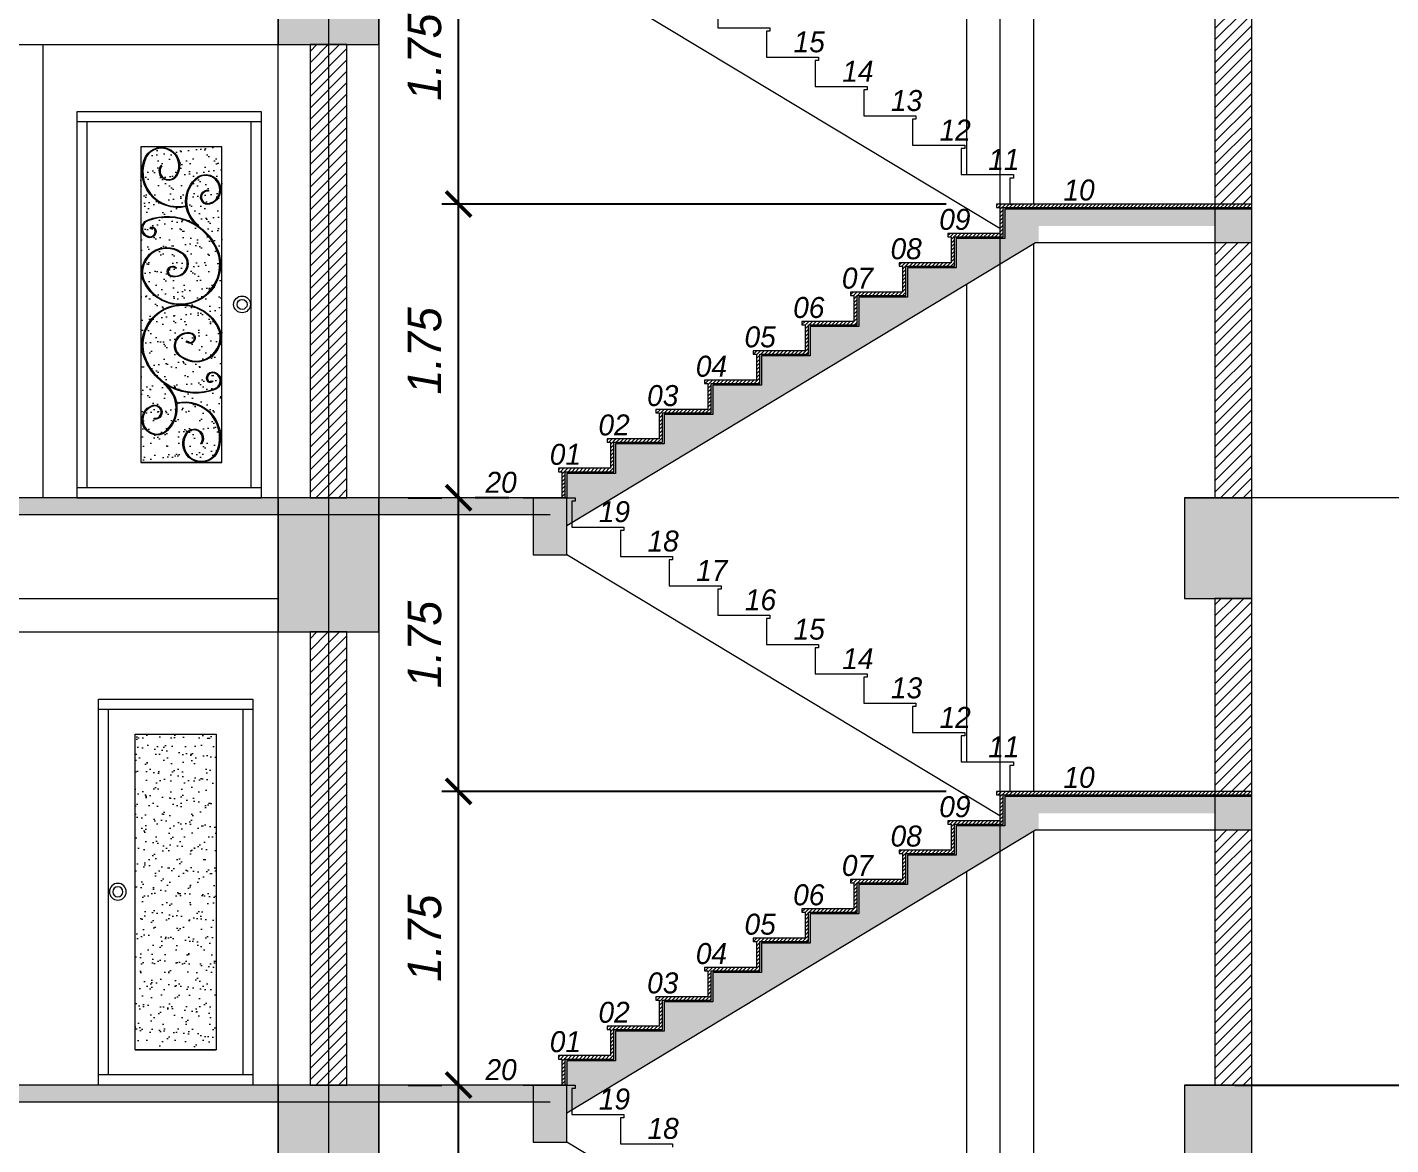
# Model space of a CAD drawing. Header units: millimetres. Extents: x 485872 to 486142, y -52344 to -52207.
# Drawn here: x 486064.97 to 486073.09, y -52334.73 to -52328.07 of the extents above; entities that cross this region are included whole.
import ezdxf

# ---------------------------------------------------------------- set-up
doc = ezdxf.new("R2010")
doc.units = ezdxf.units.MM
doc.header["$LTSCALE"] = 15
doc.header["$PDMODE"] = 2
doc.header["$PDSIZE"] = -10
doc.linetypes.add('DASHDOTX2', pattern=[50.8, 25.4, -12.7, 0, -12.7])
doc.layers.add('G', color=8, linetype='Continuous')
doc.styles.get("Standard").update_dxf_attribs({"font": ''})
doc.styles.get('Standard').set_extended_font_data('Flux Architect', italic=True)
doc.dimstyles.get("Standard").update_dxf_attribs({"dimtxt": 0.2, "dimasz": 0.15, "dimexe": 0.1, "dimexo": 0.3, "dimgap": 0.1, "dimtad": 1, "dimzin": 0, "dimdsep": 46, "dimtxsty": 'Standard', "dimblk": 'ARCHTICK', "dimcen": 0.09, "dimdle": 0.1, "dimclrd": 4, "dimclrt": 2, "dimadec": 0, "dimazin": 0, "dimtfac": 1, "dimtofl": 0, "dimtmove": 0, "dimatfit": 3, "dimfxl": 1, "dimtfillclr": 1, "dimtolj": 1, "dimtzin": 0, "dimarcsym": 1})
pattern_1 = [(45, (485401.173374, -52332.837264), (-0.0336759605, 0.0336759605), [])]
pattern_2 = [(45, (485401.173374, -52336.337264), (-0.0336759605, 0.0336759605), [])]

# ---------------------------------------------------------------- blocks, each defined once
blk = doc.blocks.new('Main Doorr')
at = {"lineweight": 9}
h = blk.add_hatch(dxfattribs=at)
h.set_pattern_fill('AR-SAND', color=153, scale=53.726984, style=0)
h.set_pattern_definition([(37.5, (633482.83, -6970.605), (-3.38444, 103.52243), [0, -81.66502, 0, -91.33587, 0, -87.30635]), (7.5, (633482.83, -6970.6), (95.08476, 151.6254), [0, -44.05613, 0, -73.60597, 0, -28.20667]), (327.5, (633416.74, -6970.605), (167.31345, 0.30404), [0, -26.86349, 0, -96.70857, 0, -126.25841]), (317.5, (633416.74, -6970.6), (161.51012, 47.15486), [0, -13.43175, 0, -63.39784, 0, -72.53143])])
h.paths.add_polyline_path([(664467.8, -64985.8), (664951.4, -64985.8), (664951.4, -63105.4), (664467.8, -63105.4)])
at = {"color": 7, "lineweight": 9}
for p, q in [((665186.4, -62955.4), (664086.4, -62955.4)), ((664146.4, -62955.4), (664146.4, -65135.4)), ((665126.4, -65135.4), (665126.4, -62955.4)), ((664467.8, -63105.4), (664467.8, -64985.8)), ((664951.4, -63105.4), (664467.8, -63105.4)), ((664951.4, -64985.8), (664951.4, -63105.4)), ((664467.8, -64985.8), (664951.4, -64985.8)), ((664086.4, -65135.4), (665186.4, -65135.4))]:
    blk.add_line(p, q, dxfattribs=at)
blk.add_lwpolyline([(664086.4, -65195.4), (665186.4, -65195.4), (665186.4, -62895.4), (664086.4, -62895.4)], close=True, dxfattribs=at)
at = {"lineweight": 9}
for points in [[(664738.1, -63460.9, -0.637528), (664498.3, -63158.6, -0.965658), (664687.1, -63269.7, -1.139609), (664589.1, -63214.3), (664593.4, -63217.5, 1.142963), (664682.3, -63267.4, 0.965814), (664503, -63161.3, 0.637746), (664737.2, -63455.6)], [(664811.2, -63577.8, -0.50473), (664808.4, -63282.5, -1.139136), (664878.5, -63446.2, -1.237533), (664872.5, -63363.5), (664871.7, -63368.9, 1.237959), (664877, -63441.1, 1.137294), (664811.4, -63287, 0.504199), (664814.4, -63573.4)], [(664608, -64513.5, -0.50473), (664610.8, -64808.7, -1.139136), (664540.7, -64645, -1.237533), (664546.7, -64727.7), (664547.4, -64722.4, 1.237959), (664542.2, -64650.2, 1.137294), (664607.8, -64804.3, 0.504199), (664604.8, -64517.8)], [(664681.1, -64630.3, -0.637528), (664920.9, -64932.6, -0.965658), (664732.1, -64821.5, -1.139609), (664830.1, -64877), (664825.8, -64873.7, 1.142963), (664736.9, -64823.8, 0.965814), (664916.2, -64930, 0.637746), (664682, -64635.6)]]:
    blk.add_lwpolyline(points, format="xyb", dxfattribs=at)
for points in [[(664521.3, -63589.6, -0.482932), (664554.1, -63590.4, -0.577559), (664521.3, -63645.9, -0.789134), (664508.3, -63541, -0.438143), (664938, -63752.7, -0.939322), (664477.1, -63887.3, -0.684665), (664706.7, -63730.8, -0.943765), (664645.2, -63875.7, -1.249985), (664681.1, -63826.2), (664677, -63829.8, 1.245946), (664647.2, -63870.7, 0.94511), (664703.9, -63735.5, 0.684848), (664482.2, -63885.8, 0.938331), (664932.8, -63754.1, 0.438005), (664510.2, -63546, 0.787082), (664521.6, -63640.5, 0.570854), (664549.6, -63593.3, 0.476031), (664525.4, -63593.1)], [(664897.9, -64501.6, -0.482932), (664865.1, -64500.9, -0.577559), (664897.9, -64445.4, -0.789134), (664910.9, -64550.3, -0.438143), (664481.2, -64338.5, -0.939322), (664942.1, -64203.9, -0.684665), (664712.5, -64360.4, -0.943765), (664774, -64215.6, -1.249985), (664738.1, -64265), (664742.1, -64261.5, 1.245946), (664772, -64220.6, 0.94511), (664715.3, -64355.8, 0.684848), (664937, -64205.4, 0.938331), (664486.4, -64337.2, 0.438005), (664909, -64545.3, 0.787082), (664897.5, -64450.8, 0.570854), (664869.6, -64497.9, 0.476031), (664893.7, -64498.2)]]:
    blk.add_lwpolyline(points, format="xyb", close=True, dxfattribs=at)
at = {"linetype": 'Continuous', "lineweight": 9}
blk.add_lwpolyline([(664951.4, -64985.8), (664467.8, -64985.8)], dxfattribs=at)
at = {"color": 7, "lineweight": 9}
for radius in [50, 30]:
    blk.add_circle((665071.5, -64043.5), radius, dxfattribs=at)
blk = doc.blocks.new('Indoor')
at = {"lineweight": 5}
h = blk.add_hatch(dxfattribs=at)
h.set_pattern_fill('AR-SAND', color=153, scale=53.726984, style=0)
h.set_pattern_definition([(37.5, (631289.6, 71959.21), (-3.38444, 103.52243), [0, -81.66502, 0, -91.33587, 0, -87.30635]), (7.5, (631289.6, 71959.21), (95.08476, 151.6254), [0, -44.05613, 0, -73.60597, 0, -28.20667]), (327.5, (631223.515, 71959.21), (167.31345, 0.30404), [0, -26.86349, 0, -96.70857, 0, -126.25841]), (317.5, (631223.52, 71959.21), (161.51012, 47.15486), [0, -13.43175, 0, -63.39784, 0, -72.53143])])
h.paths.add_polyline_path([(662274.6, 13944), (662758.1, 13944), (662758.1, 15824.4), (662274.6, 15824.4)])
at = {"color": 7, "lineweight": 5}
for p, q in [((662976.4, 16034.4), (662056.4, 16034.4)), ((662056.4, 16034.4), (662056.4, 13734.4)), ((662976.4, 13734.4), (662976.4, 16034.4)), ((662976.4, 15974.4), (662056.4, 15974.4)), ((662116.4, 15974.4), (662116.4, 13794.4)), ((662916.4, 13794.4), (662916.4, 15974.4)), ((662274.6, 15824.4), (662274.6, 13944)), ((662758.1, 15824.4), (662274.6, 15824.4)), ((662758.1, 13944), (662758.1, 15824.4)), ((662274.6, 13944), (662758.1, 13944)), ((662056.4, 13794.4), (662976.4, 13794.4)), ((662056.4, 13734.4), (662976.4, 13734.4))]:
    blk.add_line(p, q, dxfattribs=at)
at = {"linetype": 'Continuous', "lineweight": 5}
blk.add_lwpolyline([(662758.1, 13944), (662274.6, 13944)], dxfattribs=at)
at = {"color": 7, "lineweight": 5}
for radius in [50, 30]:
    blk.add_circle((662861.5, 14886.4), radius, dxfattribs=at)
blk = doc.blocks.new('_ArchTick')
at = {"color": 0, "const_width": 0.15}
blk.add_lwpolyline([(-0.5, -0.5), (0.5, 0.5)], dxfattribs=at)
blk = doc.blocks.new('*D114')
at = {"color": 4, "linetype": 'Continuous', "lineweight": -2, "transparency": 16777216}
blk.add_line((486074.8301, -52334.4766), (486074.8301, -52330.7766), dxfattribs=at)
at = {"color": 0, "linetype": 'Continuous', "lineweight": -2, "transparency": 16777216}
for p, q in [((486075.4594, -52330.8766), (486074.7301, -52330.8766)), ((486072.1597, -52334.3766), (486074.9301, -52334.3766))]:
    blk.add_line(p, q, dxfattribs=at)
at = {"layer": 'Defpoints', "color": 0, "linetype": 'Continuous', "lineweight": 13, "transparency": 16777216}
for p in [(486074.8301, -52330.8766), (486075.7594, -52330.8766), (486071.8597, -52334.3766)]:
    blk.add_point(p, dxfattribs=at)
at = {"color": 4, "linetype": 'Continuous', "lineweight": -2, "transparency": 16777216, "xscale": 0.15, "yscale": 0.15, "zscale": 0.15}
for p, rotation in [((486074.8301, -52330.8766), 90), ((486074.8301, -52334.3766), 270)]:
    blk.add_blockref('_ArchTick', p, dxfattribs=dict(at, rotation=rotation))
at = {"color": 2, "linetype": 'Continuous', "lineweight": 13, "transparency": 16777216, "insert": (486074.6279, -52332.6266), "char_height": 0.2, "attachment_point": 5, "rotation": 90}
blk.add_mtext('\\A1;3.50', dxfattribs=at)
blk = doc.blocks.new('*D127')
at = {"color": 4, "linetype": 'Continuous', "lineweight": -2, "transparency": 16777216}
blk.add_line((486067.5346, -52336.2266), (486067.5346, -52334.2766), dxfattribs=at)
at = {"color": 0, "linetype": 'Continuous', "lineweight": -2, "transparency": 16777216}
for p, q in [((486067.2346, -52334.3766), (486067.4346, -52334.3766)), ((486070.4397, -52336.1266), (486067.4346, -52336.1266))]:
    blk.add_line(p, q, dxfattribs=at)
at = {"layer": 'Defpoints', "color": 0, "linetype": 'Continuous', "lineweight": 13, "transparency": 16777216}
for p in [(486067.5346, -52334.3766), (486067.5346, -52334.3766), (486070.7397, -52336.1266)]:
    blk.add_point(p, dxfattribs=at)
at = {"color": 4, "linetype": 'Continuous', "lineweight": -2, "transparency": 16777216, "xscale": 0.15, "yscale": 0.15, "zscale": 0.15}
for p, rotation in [((486067.5346, -52334.3766), 90), ((486067.5346, -52336.1266), 270)]:
    blk.add_blockref('_ArchTick', p, dxfattribs=dict(at, rotation=rotation))
at = {"color": 2, "linetype": 'Continuous', "lineweight": 13, "transparency": 16777216, "insert": (486067.3324, -52335.2516), "char_height": 0.2, "attachment_point": 5, "rotation": 90}
blk.add_mtext('\\A1;1.75', dxfattribs=at)
blk = doc.blocks.new('*D128')
at = {"color": 4, "linetype": 'Continuous', "lineweight": -2, "transparency": 16777216}
blk.add_line((486067.5346, -52334.4766), (486067.5346, -52332.5266), dxfattribs=at)
at = {"color": 0, "linetype": 'Continuous', "lineweight": -2, "transparency": 16777216}
for p, q in [((486070.4397, -52332.6266), (486067.4346, -52332.6266)), ((486067.2346, -52334.3766), (486067.4346, -52334.3766))]:
    blk.add_line(p, q, dxfattribs=at)
at = {"layer": 'Defpoints', "color": 0, "linetype": 'Continuous', "lineweight": 13, "transparency": 16777216}
for p in [(486067.5346, -52332.6266), (486070.7397, -52332.6266), (486067.5346, -52334.3766)]:
    blk.add_point(p, dxfattribs=at)
at = {"color": 4, "linetype": 'Continuous', "lineweight": -2, "transparency": 16777216, "xscale": 0.15, "yscale": 0.15, "zscale": 0.15}
for p, rotation in [((486067.5346, -52332.6266), 90), ((486067.5346, -52334.3766), 270)]:
    blk.add_blockref('_ArchTick', p, dxfattribs=dict(at, rotation=rotation))
at = {"color": 2, "linetype": 'Continuous', "lineweight": 13, "transparency": 16777216, "insert": (486067.3324, -52333.5016), "char_height": 0.2, "attachment_point": 5, "rotation": 90}
blk.add_mtext('\\A1;1.75', dxfattribs=at)
blk = doc.blocks.new('*D129')
at = {"color": 4, "linetype": 'Continuous', "lineweight": -2, "transparency": 16777216}
blk.add_line((486067.5346, -52332.7266), (486067.5346, -52330.7766), dxfattribs=at)
at = {"color": 0, "linetype": 'Continuous', "lineweight": -2, "transparency": 16777216}
for p, q in [((486067.2346, -52330.8766), (486067.4346, -52330.8766)), ((486070.4397, -52332.6266), (486067.4346, -52332.6266))]:
    blk.add_line(p, q, dxfattribs=at)
at = {"layer": 'Defpoints', "color": 0, "linetype": 'Continuous', "lineweight": 13, "transparency": 16777216}
for p in [(486067.5346, -52330.8766), (486067.5346, -52330.8766), (486070.7397, -52332.6266)]:
    blk.add_point(p, dxfattribs=at)
at = {"color": 4, "linetype": 'Continuous', "lineweight": -2, "transparency": 16777216, "xscale": 0.15, "yscale": 0.15, "zscale": 0.15}
for p, rotation in [((486067.5346, -52330.8766), 90), ((486067.5346, -52332.6266), 270)]:
    blk.add_blockref('_ArchTick', p, dxfattribs=dict(at, rotation=rotation))
at = {"color": 2, "linetype": 'Continuous', "lineweight": 13, "transparency": 16777216, "insert": (486067.3324, -52331.7516), "char_height": 0.2, "attachment_point": 5, "rotation": 90}
blk.add_mtext('\\A1;1.75', dxfattribs=at)
blk = doc.blocks.new('*D130')
at = {"color": 4, "linetype": 'Continuous', "lineweight": -2, "transparency": 16777216}
blk.add_line((486067.5346, -52330.9766), (486067.5346, -52329.0266), dxfattribs=at)
at = {"color": 0, "linetype": 'Continuous', "lineweight": -2, "transparency": 16777216}
for p, q in [((486070.4397, -52329.1266), (486067.4346, -52329.1266)), ((486067.8346, -52330.8766), (486067.6346, -52330.8766))]:
    blk.add_line(p, q, dxfattribs=at)
at = {"layer": 'Defpoints', "color": 0, "linetype": 'Continuous', "lineweight": 13, "transparency": 16777216}
for p in [(486067.5346, -52329.1266), (486070.7397, -52329.1266), (486067.5346, -52330.8766)]:
    blk.add_point(p, dxfattribs=at)
at = {"color": 4, "linetype": 'Continuous', "lineweight": -2, "transparency": 16777216, "xscale": 0.15, "yscale": 0.15, "zscale": 0.15}
for p, rotation in [((486067.5346, -52329.1266), 90), ((486067.5346, -52330.8766), 270)]:
    blk.add_blockref('_ArchTick', p, dxfattribs=dict(at, rotation=rotation))
at = {"color": 2, "linetype": 'Continuous', "lineweight": 13, "transparency": 16777216, "insert": (486067.3324, -52330.0016), "char_height": 0.2, "attachment_point": 5, "rotation": 90}
blk.add_mtext('\\A1;1.75', dxfattribs=at)
blk = doc.blocks.new('*D131')
at = {"color": 4, "linetype": 'Continuous', "lineweight": -2, "transparency": 16777216}
blk.add_line((486067.5346, -52329.2266), (486067.5346, -52327.2766), dxfattribs=at)
at = {"color": 0, "linetype": 'Continuous', "lineweight": -2, "transparency": 16777216}
for p, q in [((486067.8346, -52327.3766), (486067.6346, -52327.3766)), ((486070.4397, -52329.1266), (486067.4346, -52329.1266))]:
    blk.add_line(p, q, dxfattribs=at)
at = {"layer": 'Defpoints', "color": 0, "linetype": 'Continuous', "lineweight": 13, "transparency": 16777216}
for p in [(486067.5346, -52327.3766), (486067.5346, -52327.3766), (486070.7397, -52329.1266)]:
    blk.add_point(p, dxfattribs=at)
at = {"color": 4, "linetype": 'Continuous', "lineweight": -2, "transparency": 16777216, "xscale": 0.15, "yscale": 0.15, "zscale": 0.15}
for p, rotation in [((486067.5346, -52327.3766), 90), ((486067.5346, -52329.1266), 270)]:
    blk.add_blockref('_ArchTick', p, dxfattribs=dict(at, rotation=rotation))
at = {"color": 2, "linetype": 'Continuous', "lineweight": 13, "transparency": 16777216, "insert": (486067.3324, -52328.2516), "char_height": 0.2, "attachment_point": 5, "rotation": 90}
blk.add_mtext('\\A1;1.75', dxfattribs=at)

msp = doc.modelspace()

# ---------------------------------------------------------------- hatches: boundary and pattern name
at = {"linetype": 'Continuous', "lineweight": 13}
h = msp.add_hatch(color=256, dxfattribs=at)
h.dxf.hatch_style = 1
h.paths.add_polyline_path([(486066.4597, -52328.1766), (486067.0597, -52328.1766), (486067.0597, -52327.3766), (486066.4597, -52327.3766)])
at = {"linetype": 'Continuous', "lineweight": 13, "true_color": 0xb64b2b}
h = msp.add_hatch(dxfattribs=at)
h.set_pattern_fill('ANSI31', color=15, scale=0.015)
h.set_pattern_definition(pattern_1)
h.paths.add_polyline_path([(486072.2597, -52329.3566), (486072.0397, -52329.3566), (486072.0397, -52330.8766), (486072.2597, -52330.8766)])
h.paths.add_polyline_path([(486072.2597, -52327.9766), (486072.0397, -52327.9766), (486072.0397, -52329.1266), (486072.2597, -52329.1266)])
h = msp.add_hatch(dxfattribs=at)
h.set_pattern_fill('ANSI31', color=15, scale=0.015)
h.set_pattern_definition(pattern_1)
h.paths.add_polyline_path([(486066.6497, -52330.8766), (486066.8697, -52330.8766), (486066.8697, -52328.1766), (486066.6497, -52328.1766)])
at = {"linetype": 'Continuous', "lineweight": 13}
h = msp.add_hatch(dxfattribs=at)
h.set_pattern_fill('ANSI31', color=256, scale=0.005)
h.set_pattern_definition([(45, (485401.173374, -52332.837264), (-0.01122532015, 0.01122532015), [])])
h.paths.add_polyline_path([(486072.2597, -52329.1466), (486072.2597, -52329.1266), (486070.7397, -52329.1266), (486070.7397, -52329.1466), (486070.7597, -52329.1466), (486070.7597, -52329.3016), (486070.4497, -52329.3016), (486070.4497, -52329.3216), (486070.4697, -52329.3216), (486070.4697, -52329.4766), (486070.1597, -52329.4766), (486070.1597, -52329.4966), (486070.1797, -52329.4966), (486070.1797, -52329.6516), (486069.8697, -52329.6516), (486069.8697, -52329.6716), (486069.8897, -52329.6716), (486069.8897, -52329.8266), (486069.5797, -52329.8266), (486069.5797, -52329.8466), (486069.5997, -52329.8466), (486069.5997, -52330.0016), (486069.2897, -52330.0016), (486069.2897, -52330.0216), (486069.3097, -52330.0216), (486069.3097, -52330.1766), (486068.9997, -52330.1766), (486068.9997, -52330.1966), (486069.0197, -52330.1966), (486069.0197, -52330.3516), (486068.7097, -52330.3516), (486068.7097, -52330.3716), (486068.7297, -52330.3716), (486068.7297, -52330.5266), (486068.4197, -52330.5266), (486068.4197, -52330.5466), (486068.4397, -52330.5466), (486068.4397, -52330.7016), (486068.1297, -52330.7016), (486068.1297, -52330.7216), (486068.1497, -52330.7216), (486068.1497, -52330.8766), (486068.1697, -52330.8766), (486068.1697, -52330.7216), (486068.4597, -52330.7216), (486068.4597, -52330.5466), (486068.7497, -52330.5466), (486068.7497, -52330.3716), (486069.0397, -52330.3716), (486069.0397, -52330.1966), (486069.3297, -52330.1966), (486069.3297, -52330.0216), (486069.6197, -52330.0216), (486069.6197, -52329.8466), (486069.9097, -52329.8466), (486069.9097, -52329.6716), (486070.1997, -52329.6716), (486070.1997, -52329.4966), (486070.4897, -52329.4966), (486070.4897, -52329.3216), (486070.7797, -52329.3216), (486070.7797, -52329.1466)])
h = msp.add_hatch(dxfattribs=at)
h.set_pattern_fill('ARKHID16', color=5, scale=0.03, pattern_type=2)
h.set_pattern_definition([(0, (485401.173374, -52332.835764), (0.03, 0.03), [0.0015, -0.0105, 0, -0.015, 0, -0.003]), (0, (485401.173374, -52332.826764), (0.03, 0.03), [0, -0.0105, 0.0015, -0.015, 0, -0.003]), (0, (485401.173374, -52332.820764), (0.03, 0.03), [0, -0.012, 0, -0.0135, 0.0015, -0.003]), (0, (485401.173374, -52332.808764), (0.03, 0.03), [0, -0.012, 0.0015, -0.0135, 0, -0.003]), (90, (485401.173374, -52332.837264), (-0.03, 0.03), [0.0015, -0.0285]), (90, (485401.185374, -52332.837264), (-0.03, 0.03), [-0.0105, 0.0015, -0.009, 0, -0.0075, 0.0015]), (90, (485401.200374, -52332.837264), (-0.03, 0.03), [0, -0.015, 0.0015, -0.0075, 0, -0.006]), (90, (485401.176374, -52332.837264), (-0.015, 0.015), [0, -0.0045, 0, -0.0045, 0, -0.006]), (90, (485401.179374, -52332.835764), (-0.015, 0.015), [0, -0.006, 0, -0.0045, 0, -0.0045]), (90, (485401.182374, -52332.837264), (-0.015, 0.015), [0, -0.006, 0, -0.006, 0, -0.003]), (90, (485401.188374, -52332.834264), (-0.015, 0.015), [0, -0.0045, 0, -0.006, 0, -0.0045]), (45, (485401.173374, -52332.837264), (2e-18, 0.02999999995), [0.0021213, -0.01272792, 0.0021213, -0.0254558868]), (135, (485401.185374, -52332.837264), (2e-18, 0.02999999995), [-0.021213, 0.0021213, -0.0169708068, 0.0021213])])
h.paths.add_polyline_path([(486068.1697, -52330.8766), (486068.1697, -52330.7216), (486068.4597, -52330.7216), (486068.4597, -52330.5466), (486068.7497, -52330.5466), (486068.7497, -52330.3716), (486069.0397, -52330.3716), (486069.0397, -52330.1966), (486069.3297, -52330.1966), (486069.3297, -52330.0216), (486069.6197, -52330.0216), (486069.6197, -52329.8466), (486069.9097, -52329.8466), (486069.9097, -52329.6716), (486070.1997, -52329.6716), (486070.1997, -52329.4966), (486070.4897, -52329.4966), (486070.4897, -52329.3216), (486070.7797, -52329.3216), (486070.7797, -52329.1466), (486072.2597, -52329.1466), (486072.2597, -52329.1566), (486070.7897, -52329.1566), (486070.7897, -52329.3316), (486070.4997, -52329.3316), (486070.4997, -52329.5066), (486070.2097, -52329.5066), (486070.2097, -52329.6816), (486069.9197, -52329.6816), (486069.9197, -52329.8566), (486069.6297, -52329.8566), (486069.6297, -52330.0316), (486069.3397, -52330.0316), (486069.3397, -52330.2066), (486069.0497, -52330.2066), (486069.0497, -52330.3816), (486068.7597, -52330.3816), (486068.7597, -52330.5566), (486068.4697, -52330.5566), (486068.4697, -52330.7316), (486068.1797, -52330.7316), (486068.1797, -52330.8766)])
h = msp.add_hatch(color=256, dxfattribs=at)
h.dxf.hatch_style = 1
h.paths.add_polyline_path([(486070.7597, -52329.4846), (486070.7597, -52329.3316), (486070.4997, -52329.3316), (486070.4997, -52329.5066), (486070.2097, -52329.5066), (486070.2097, -52329.6816), (486069.9197, -52329.6816), (486069.9197, -52329.8566), (486069.6297, -52329.8566), (486069.6297, -52330.0316), (486069.3397, -52330.0316), (486069.3397, -52330.2066), (486069.0497, -52330.2066), (486069.0497, -52330.3816), (486068.7597, -52330.3816), (486068.7597, -52330.5566), (486068.4697, -52330.5566), (486068.4697, -52330.7316), (486068.1797, -52330.7316), (486068.1797, -52330.8766), (486068.1797, -52331.0415)])
h.paths.add_polyline_path([(486070.9897, -52329.2566), (486072.0397, -52329.2566), (486072.0397, -52329.1566), (486070.7897, -52329.1566), (486070.7897, -52329.3316), (486070.7597, -52329.3316), (486070.7597, -52329.4846), (486070.9719, -52329.3566), (486070.9897, -52329.3566)])
h.paths.add_polyline_path([(486072.2597, -52329.1566), (486072.0397, -52329.1566), (486072.0397, -52329.3566), (486072.2597, -52329.3566)])
h = msp.add_hatch(color=256, dxfattribs=at)
h.dxf.hatch_style = 1
h.paths.add_polyline_path([(486058.4597, -52330.8766), (486057.6597, -52330.8766), (486057.6597, -52330.9766), (486058.4597, -52330.9766)])
h.paths.add_polyline_path([(486067.9797, -52330.9766), (486067.9797, -52330.8766), (486059.0597, -52330.8766), (486059.0597, -52330.9766)])
h = msp.add_hatch(color=256, dxfattribs=at)
h.dxf.hatch_style = 1
h.paths.add_polyline_path([(486067.9797, -52330.9766), (486067.9797, -52330.8766), (486059.0597, -52330.8766), (486059.0597, -52330.9766)])
h = msp.add_hatch(color=256, dxfattribs=at)
h.dxf.hatch_style = 1
h.paths.add_polyline_path([(486066.4597, -52331.6766), (486067.0597, -52331.6766), (486067.0597, -52330.8766), (486066.4597, -52330.8766)])
h = msp.add_hatch(color=256, dxfattribs=at)
h.dxf.hatch_style = 1
h.paths.add_polyline_path([(486066.4597, -52331.6766), (486067.0597, -52331.6766), (486067.0597, -52330.8766), (486066.4597, -52330.8766)])
h = msp.add_hatch(color=256, dxfattribs=at)
h.dxf.hatch_style = 1
h.paths.add_polyline_path([(486068.1797, -52330.8766), (486067.9797, -52330.8766), (486067.9797, -52331.2165), (486068.1797, -52331.2165)])
h = msp.add_hatch(color=256, dxfattribs=at)
h.dxf.hatch_style = 1
h.paths.add_polyline_path([(486068.1797, -52330.8766), (486067.9797, -52330.8766), (486067.9797, -52331.2165), (486068.1797, -52331.2165)])
h = msp.add_hatch(color=256, dxfattribs=at)
h.dxf.hatch_style = 1
h.paths.add_polyline_path([(486071.8597, -52331.4766), (486072.2597, -52331.4766), (486072.2597, -52330.8766), (486071.8597, -52330.8766)])
at = {"linetype": 'Continuous', "lineweight": 13, "true_color": 0xb64b2b}
h = msp.add_hatch(dxfattribs=at)
h.set_pattern_fill('ANSI31', color=15, scale=0.015)
h.set_pattern_definition(pattern_2)
h.paths.add_polyline_path([(486072.2597, -52332.8566), (486072.0397, -52332.8566), (486072.0397, -52334.3766), (486072.2597, -52334.3766)])
h.paths.add_polyline_path([(486072.2597, -52331.4766), (486072.0397, -52331.4766), (486072.0397, -52332.6266), (486072.2597, -52332.6266)])
h = msp.add_hatch(dxfattribs=at)
h.set_pattern_fill('ANSI31', color=15, scale=0.015)
h.set_pattern_definition(pattern_2)
h.paths.add_polyline_path([(486066.6497, -52334.3766), (486066.8697, -52334.3766), (486066.8697, -52331.6766), (486066.6497, -52331.6766)])
at = {"linetype": 'Continuous', "lineweight": 13}
h = msp.add_hatch(dxfattribs=at)
h.set_pattern_fill('ANSI31', color=256, scale=0.005)
h.set_pattern_definition([(45, (485401.173374, -52336.337264), (-0.01122532015, 0.01122532015), [])])
h.paths.add_polyline_path([(486072.2597, -52332.6466), (486072.2597, -52332.6266), (486070.7397, -52332.6266), (486070.7397, -52332.6466), (486070.7597, -52332.6466), (486070.7597, -52332.8016), (486070.4497, -52332.8016), (486070.4497, -52332.8216), (486070.4697, -52332.8216), (486070.4697, -52332.9766), (486070.1597, -52332.9766), (486070.1597, -52332.9966), (486070.1797, -52332.9966), (486070.1797, -52333.1516), (486069.8697, -52333.1516), (486069.8697, -52333.1716), (486069.8897, -52333.1716), (486069.8897, -52333.3266), (486069.5797, -52333.3266), (486069.5797, -52333.3466), (486069.5997, -52333.3466), (486069.5997, -52333.5016), (486069.2897, -52333.5016), (486069.2897, -52333.5216), (486069.3097, -52333.5216), (486069.3097, -52333.6766), (486068.9997, -52333.6766), (486068.9997, -52333.6966), (486069.0197, -52333.6966), (486069.0197, -52333.8516), (486068.7097, -52333.8516), (486068.7097, -52333.8716), (486068.7297, -52333.8716), (486068.7297, -52334.0266), (486068.4197, -52334.0266), (486068.4197, -52334.0466), (486068.4397, -52334.0466), (486068.4397, -52334.2016), (486068.1297, -52334.2016), (486068.1297, -52334.2216), (486068.1497, -52334.2216), (486068.1497, -52334.3766), (486068.1697, -52334.3766), (486068.1697, -52334.2216), (486068.4597, -52334.2216), (486068.4597, -52334.0466), (486068.7497, -52334.0466), (486068.7497, -52333.8716), (486069.0397, -52333.8716), (486069.0397, -52333.6966), (486069.3297, -52333.6966), (486069.3297, -52333.5216), (486069.6197, -52333.5216), (486069.6197, -52333.3466), (486069.9097, -52333.3466), (486069.9097, -52333.1716), (486070.1997, -52333.1716), (486070.1997, -52332.9966), (486070.4897, -52332.9966), (486070.4897, -52332.8216), (486070.7797, -52332.8216), (486070.7797, -52332.6466)])
h = msp.add_hatch(dxfattribs=at)
h.set_pattern_fill('ARKHID16', color=5, scale=0.03, pattern_type=2)
h.set_pattern_definition([(0, (485401.173374, -52336.335764), (0.03, 0.03), [0.0015, -0.0105, 0, -0.015, 0, -0.003]), (0, (485401.173374, -52336.326764), (0.03, 0.03), [0, -0.0105, 0.0015, -0.015, 0, -0.003]), (0, (485401.173374, -52336.320764), (0.03, 0.03), [0, -0.012, 0, -0.0135, 0.0015, -0.003]), (0, (485401.173374, -52336.308764), (0.03, 0.03), [0, -0.012, 0.0015, -0.0135, 0, -0.003]), (90, (485401.173374, -52336.337264), (-0.03, 0.03), [0.0015, -0.0285]), (90, (485401.185374, -52336.337264), (-0.03, 0.03), [-0.0105, 0.0015, -0.009, 0, -0.0075, 0.0015]), (90, (485401.200374, -52336.337264), (-0.03, 0.03), [0, -0.015, 0.0015, -0.0075, 0, -0.006]), (90, (485401.176374, -52336.337264), (-0.015, 0.015), [0, -0.0045, 0, -0.0045, 0, -0.006]), (90, (485401.179374, -52336.335764), (-0.015, 0.015), [0, -0.006, 0, -0.0045, 0, -0.0045]), (90, (485401.182374, -52336.337264), (-0.015, 0.015), [0, -0.006, 0, -0.006, 0, -0.003]), (90, (485401.188374, -52336.334264), (-0.015, 0.015), [0, -0.0045, 0, -0.006, 0, -0.0045]), (45, (485401.173374, -52336.337264), (2e-18, 0.02999999995), [0.0021213, -0.01272792, 0.0021213, -0.0254558868]), (135, (485401.185374, -52336.337264), (2e-18, 0.02999999995), [-0.021213, 0.0021213, -0.0169708068, 0.0021213])])
h.paths.add_polyline_path([(486068.1697, -52334.3766), (486068.1697, -52334.2216), (486068.4597, -52334.2216), (486068.4597, -52334.0466), (486068.7497, -52334.0466), (486068.7497, -52333.8716), (486069.0397, -52333.8716), (486069.0397, -52333.6966), (486069.3297, -52333.6966), (486069.3297, -52333.5216), (486069.6197, -52333.5216), (486069.6197, -52333.3466), (486069.9097, -52333.3466), (486069.9097, -52333.1716), (486070.1997, -52333.1716), (486070.1997, -52332.9966), (486070.4897, -52332.9966), (486070.4897, -52332.8216), (486070.7797, -52332.8216), (486070.7797, -52332.6466), (486072.2597, -52332.6466), (486072.2597, -52332.6566), (486070.7897, -52332.6566), (486070.7897, -52332.8316), (486070.4997, -52332.8316), (486070.4997, -52333.0066), (486070.2097, -52333.0066), (486070.2097, -52333.1816), (486069.9197, -52333.1816), (486069.9197, -52333.3566), (486069.6297, -52333.3566), (486069.6297, -52333.5316), (486069.3397, -52333.5316), (486069.3397, -52333.7066), (486069.0497, -52333.7066), (486069.0497, -52333.8816), (486068.7597, -52333.8816), (486068.7597, -52334.0566), (486068.4697, -52334.0566), (486068.4697, -52334.2316), (486068.1797, -52334.2316), (486068.1797, -52334.3766)])
h = msp.add_hatch(color=256, dxfattribs=at)
h.dxf.hatch_style = 1
h.paths.add_polyline_path([(486070.7597, -52332.9846), (486070.7597, -52332.8316), (486070.4997, -52332.8316), (486070.4997, -52333.0066), (486070.2097, -52333.0066), (486070.2097, -52333.1816), (486069.9197, -52333.1816), (486069.9197, -52333.3566), (486069.6297, -52333.3566), (486069.6297, -52333.5316), (486069.3397, -52333.5316), (486069.3397, -52333.7066), (486069.0497, -52333.7066), (486069.0497, -52333.8816), (486068.7597, -52333.8816), (486068.7597, -52334.0566), (486068.4697, -52334.0566), (486068.4697, -52334.2316), (486068.1797, -52334.2316), (486068.1797, -52334.3766), (486068.1797, -52334.5415)])
h.paths.add_polyline_path([(486070.9897, -52332.7566), (486072.0397, -52332.7566), (486072.0397, -52332.6566), (486070.7897, -52332.6566), (486070.7897, -52332.8316), (486070.7597, -52332.8316), (486070.7597, -52332.9846), (486070.9719, -52332.8566), (486070.9897, -52332.8566)])
h.paths.add_polyline_path([(486072.2597, -52332.6566), (486072.0397, -52332.6566), (486072.0397, -52332.8566), (486072.2597, -52332.8566)])
h = msp.add_hatch(color=256, dxfattribs=at)
h.dxf.hatch_style = 1
h.paths.add_polyline_path([(486067.9797, -52334.4766), (486067.9797, -52334.3766), (486059.0597, -52334.3766), (486059.0597, -52334.4766)])
h = msp.add_hatch(color=256, dxfattribs=at)
h.dxf.hatch_style = 1
h.paths.add_polyline_path([(486066.4597, -52335.1766), (486067.0597, -52335.1766), (486067.0597, -52334.3766), (486066.4597, -52334.3766)])
h = msp.add_hatch(color=256, dxfattribs=at)
h.dxf.hatch_style = 1
h.paths.add_polyline_path([(486068.1797, -52334.3766), (486067.9797, -52334.3766), (486067.9797, -52334.7165), (486068.1797, -52334.7165)])
h = msp.add_hatch(color=256, dxfattribs=at)
h.dxf.hatch_style = 1
h.paths.add_polyline_path([(486071.8597, -52334.9766), (486072.2597, -52334.9766), (486072.2597, -52334.3766), (486071.8597, -52334.3766)])

# ---------------------------------------------------------------- linework, layer by layer
at = {"color": 6, "linetype": 'DASHDOTX2', "lineweight": 13}
for p, q in [((486066.7597, -52306.3766), (486066.7597, -52330.9766)), ((486070.7597, -52306.3766), (486070.7597, -52330.8766)), ((486066.7597, -52330.8766), (486066.7597, -52342.3766)), ((486070.7597, -52330.8766), (486070.7597, -52342.3766))]:
    msp.add_line(p, q, dxfattribs=at)
at = {"linetype": 'Continuous', "lineweight": 13}
for p, q in [((486067.0597, -52306.3766), (486067.0597, -52330.9766)), ((486070.9597, -52325.864), (486070.9597, -52329.1266)), ((486070.5597, -52326.1053), (486070.5597, -52328.9516)), ((486068.1797, -52331.0415), (486070.9719, -52329.3566)), ((486070.9597, -52329.364), (486070.9597, -52330.8766)), ((486070.5597, -52329.6053), (486070.5597, -52330.8766)), ((486068.1797, -52331.0415), (486068.4885, -52330.8552)), ((486067.0597, -52330.8766), (486067.0597, -52340.891)), ((486070.5597, -52330.8766), (486070.5597, -52332.4516)), ((486070.9597, -52330.8766), (486070.9597, -52332.6266)), ((486068.1797, -52334.5415), (486070.9719, -52332.8566)), ((486070.9597, -52332.864), (486070.9597, -52336.1266)), ((486070.5597, -52333.1053), (486070.5597, -52335.9516))]:
    msp.add_line(p, q, dxfattribs=at)
for points in [[(486066.4597, -52330.9766), (486066.4597, -52306.3766)], [(486070.7597, -52329.2734), (486068.1797, -52327.7165)], [(486069.0797, -52327.9216), (486069.0797, -52328.0766), (486069.3897, -52328.0766), (486069.3897, -52328.0966), (486069.3697, -52328.0966), (486069.3697, -52328.2516), (486069.6797, -52328.2516), (486069.6797, -52328.2716), (486069.6597, -52328.2716), (486069.6597, -52328.4266), (486069.9697, -52328.4266), (486069.9697, -52328.4466), (486069.9497, -52328.4466), (486069.9497, -52328.6016), (486070.2597, -52328.6016), (486070.2597, -52328.6216), (486070.2397, -52328.6216), (486070.2397, -52328.7766), (486070.5497, -52328.7766), (486070.5497, -52328.7966), (486070.5297, -52328.7966), (486070.5297, -52328.9516), (486070.8397, -52328.9516), (486070.8397, -52328.9716), (486070.8197, -52328.9716), (486070.8197, -52329.1266), (486070.8397, -52329.1266)], [(486059.0597, -52328.1766), (486066.4597, -52328.1766)], [(486065.0597, -52330.8766), (486065.0597, -52328.1766)], [(486072.2597, -52329.1566), (486070.7897, -52329.1566), (486070.7897, -52329.3316), (486070.4997, -52329.3316), (486070.4997, -52329.5066), (486070.2097, -52329.5066), (486070.2097, -52329.6816), (486069.9197, -52329.6816), (486069.9197, -52329.8566), (486069.6297, -52329.8566), (486069.6297, -52330.0316), (486069.3397, -52330.0316), (486069.3397, -52330.2066), (486069.0497, -52330.2066), (486069.0497, -52330.3816), (486068.7597, -52330.3816), (486068.7597, -52330.5566), (486068.4697, -52330.5566), (486068.4697, -52330.7316), (486068.1797, -52330.7316), (486068.1797, -52330.8766)], [(486070.9719, -52329.3566), (486072.2597, -52329.3566)], [(486068.0797, -52330.8766), (486058.4597, -52330.8766)], [(486068.0797, -52330.8766), (486058.4597, -52330.8766)], [(486066.4597, -52340.891), (486066.4597, -52330.8766)], [(486067.0597, -52330.9766), (486067.0597, -52330.8766), (486066.4597, -52330.8766), (486066.4597, -52330.9766)], [(486066.6497, -52330.8766), (486066.8697, -52330.8766)], [(486067.9197, -52330.8766), (486068.2297, -52330.8766), (486068.2297, -52330.8966), (486068.2097, -52330.8966), (486068.2097, -52331.0516), (486068.5197, -52331.0516), (486068.5197, -52331.0716), (486068.4997, -52331.0716), (486068.4997, -52331.2266), (486068.8097, -52331.2266), (486068.8097, -52331.2466), (486068.7897, -52331.2466), (486068.7897, -52331.4016), (486069.0997, -52331.4016), (486069.0997, -52331.4216), (486069.0797, -52331.4216), (486069.0797, -52331.5766), (486069.3897, -52331.5766), (486069.3897, -52331.5966), (486069.3697, -52331.5966), (486069.3697, -52331.7516), (486069.6797, -52331.7516), (486069.6797, -52331.7716), (486069.6597, -52331.7716), (486069.6597, -52331.9266), (486069.9697, -52331.9266), (486069.9697, -52331.9466), (486069.9497, -52331.9466), (486069.9497, -52332.1016), (486070.2597, -52332.1016), (486070.2597, -52332.1216), (486070.2397, -52332.1216), (486070.2397, -52332.2766), (486070.5497, -52332.2766), (486070.5497, -52332.2966), (486070.5297, -52332.2966), (486070.5297, -52332.4516), (486070.8397, -52332.4516), (486070.8397, -52332.4716), (486070.8197, -52332.4716), (486070.8197, -52332.6266), (486070.8397, -52332.6266)], [(486068.1097, -52330.8766), (486068.1797, -52330.8766)], [(486068.1097, -52330.8766), (486068.1797, -52330.8766)], [(486072.0397, -52330.8766), (486072.2597, -52330.8766)], [(486077.1175, -52330.8766), (486072.2597, -52330.8766)], [(486077.1175, -52330.8766), (486072.2597, -52330.8766)], [(486057.6597, -52330.9766), (486068.0797, -52330.9766)], [(486058.4597, -52330.9766), (486068.0797, -52330.9766)], [(486070.7597, -52332.7734), (486068.1797, -52331.2165)], [(486059.0597, -52331.4766), (486066.4597, -52331.4766)], [(486059.0597, -52331.4766), (486066.4597, -52331.4766)], [(486066.4597, -52331.6766), (486066.4597, -52331.4766)], [(486066.4597, -52331.4766), (486066.4597, -52331.6766), (486067.0597, -52331.6766)], [(486059.0597, -52331.6766), (486066.4597, -52331.6766)], [(486063.2747, -52331.6766), (486066.4597, -52331.6766)], [(486066.8697, -52331.6766), (486066.6497, -52331.6766)], [(486072.2597, -52332.6566), (486070.7897, -52332.6566), (486070.7897, -52332.8316), (486070.4997, -52332.8316), (486070.4997, -52333.0066), (486070.2097, -52333.0066), (486070.2097, -52333.1816), (486069.9197, -52333.1816), (486069.9197, -52333.3566), (486069.6297, -52333.3566), (486069.6297, -52333.5316), (486069.3397, -52333.5316), (486069.3397, -52333.7066), (486069.0497, -52333.7066), (486069.0497, -52333.8816), (486068.7597, -52333.8816), (486068.7597, -52334.0566), (486068.4697, -52334.0566), (486068.4697, -52334.2316), (486068.1797, -52334.2316), (486068.1797, -52334.3766)], [(486070.9719, -52332.8566), (486072.2597, -52332.8566)], [(486068.0797, -52334.3766), (486058.4597, -52334.3766)], [(486067.9197, -52334.3766), (486068.2297, -52334.3766), (486068.2297, -52334.3966), (486068.2097, -52334.3966), (486068.2097, -52334.5516), (486068.5197, -52334.5516), (486068.5197, -52334.5716), (486068.4997, -52334.5716), (486068.4997, -52334.7266), (486068.8097, -52334.7266), (486068.8097, -52334.7466)], [(486068.1097, -52334.3766), (486068.1797, -52334.3766)], [(486058.4597, -52334.4766), (486068.0797, -52334.4766)], [(486070.7597, -52336.2734), (486068.1797, -52334.7165)]]:
    msp.add_lwpolyline(points, dxfattribs=at)
for points in [[(486066.4597, -52328.1766), (486067.0597, -52328.1766), (486067.0597, -52327.3766), (486066.4597, -52327.3766)], [(486072.0397, -52330.8766), (486072.2597, -52330.8766), (486072.2597, -52327.9766), (486072.0397, -52327.9766)], [(486066.6497, -52330.8766), (486066.8697, -52330.8766), (486066.8697, -52328.1766), (486066.6497, -52328.1766)], [(486072.2597, -52329.1466), (486072.2597, -52329.1266), (486070.7397, -52329.1266), (486070.7397, -52329.1466), (486070.7597, -52329.1466), (486070.7597, -52329.3016), (486070.4497, -52329.3016), (486070.4497, -52329.3216), (486070.4697, -52329.3216), (486070.4697, -52329.4766), (486070.1597, -52329.4766), (486070.1597, -52329.4966), (486070.1797, -52329.4966), (486070.1797, -52329.6516), (486069.8697, -52329.6516), (486069.8697, -52329.6716), (486069.8897, -52329.6716), (486069.8897, -52329.8266), (486069.5797, -52329.8266), (486069.5797, -52329.8466), (486069.5997, -52329.8466), (486069.5997, -52330.0016), (486069.2897, -52330.0016), (486069.2897, -52330.0216), (486069.3097, -52330.0216), (486069.3097, -52330.1766), (486068.9997, -52330.1766), (486068.9997, -52330.1966), (486069.0197, -52330.1966), (486069.0197, -52330.3516), (486068.7097, -52330.3516), (486068.7097, -52330.3716), (486068.7297, -52330.3716), (486068.7297, -52330.5266), (486068.4197, -52330.5266), (486068.4197, -52330.5466), (486068.4397, -52330.5466), (486068.4397, -52330.7016), (486068.1297, -52330.7016), (486068.1297, -52330.7216), (486068.1497, -52330.7216), (486068.1497, -52330.8766), (486068.1697, -52330.8766), (486068.1697, -52330.7216), (486068.4597, -52330.7216), (486068.4597, -52330.5466), (486068.7497, -52330.5466), (486068.7497, -52330.3716), (486069.0397, -52330.3716), (486069.0397, -52330.1966), (486069.3297, -52330.1966), (486069.3297, -52330.0216), (486069.6197, -52330.0216), (486069.6197, -52329.8466), (486069.9097, -52329.8466), (486069.9097, -52329.6716), (486070.1997, -52329.6716), (486070.1997, -52329.4966), (486070.4897, -52329.4966), (486070.4897, -52329.3216), (486070.7797, -52329.3216), (486070.7797, -52329.1466)], [(486066.4597, -52331.6766), (486067.0597, -52331.6766), (486067.0597, -52330.8766), (486066.4597, -52330.8766)], [(486067.9797, -52331.2165), (486068.1797, -52331.2165), (486068.1797, -52330.8766), (486067.9797, -52330.8766)], [(486067.9797, -52331.2165), (486068.1797, -52331.2165), (486068.1797, -52330.8766), (486067.9797, -52330.8766)], [(486071.8597, -52331.4766), (486072.2597, -52331.4766), (486072.2597, -52330.8766), (486071.8597, -52330.8766)], [(486072.0397, -52334.3766), (486072.2597, -52334.3766), (486072.2597, -52331.4766), (486072.0397, -52331.4766)], [(486066.6497, -52334.3766), (486066.8697, -52334.3766), (486066.8697, -52331.6766), (486066.6497, -52331.6766)], [(486072.2597, -52332.6466), (486072.2597, -52332.6266), (486070.7397, -52332.6266), (486070.7397, -52332.6466), (486070.7597, -52332.6466), (486070.7597, -52332.8016), (486070.4497, -52332.8016), (486070.4497, -52332.8216), (486070.4697, -52332.8216), (486070.4697, -52332.9766), (486070.1597, -52332.9766), (486070.1597, -52332.9966), (486070.1797, -52332.9966), (486070.1797, -52333.1516), (486069.8697, -52333.1516), (486069.8697, -52333.1716), (486069.8897, -52333.1716), (486069.8897, -52333.3266), (486069.5797, -52333.3266), (486069.5797, -52333.3466), (486069.5997, -52333.3466), (486069.5997, -52333.5016), (486069.2897, -52333.5016), (486069.2897, -52333.5216), (486069.3097, -52333.5216), (486069.3097, -52333.6766), (486068.9997, -52333.6766), (486068.9997, -52333.6966), (486069.0197, -52333.6966), (486069.0197, -52333.8516), (486068.7097, -52333.8516), (486068.7097, -52333.8716), (486068.7297, -52333.8716), (486068.7297, -52334.0266), (486068.4197, -52334.0266), (486068.4197, -52334.0466), (486068.4397, -52334.0466), (486068.4397, -52334.2016), (486068.1297, -52334.2016), (486068.1297, -52334.2216), (486068.1497, -52334.2216), (486068.1497, -52334.3766), (486068.1697, -52334.3766), (486068.1697, -52334.2216), (486068.4597, -52334.2216), (486068.4597, -52334.0466), (486068.7497, -52334.0466), (486068.7497, -52333.8716), (486069.0397, -52333.8716), (486069.0397, -52333.6966), (486069.3297, -52333.6966), (486069.3297, -52333.5216), (486069.6197, -52333.5216), (486069.6197, -52333.3466), (486069.9097, -52333.3466), (486069.9097, -52333.1716), (486070.1997, -52333.1716), (486070.1997, -52332.9966), (486070.4897, -52332.9966), (486070.4897, -52332.8216), (486070.7797, -52332.8216), (486070.7797, -52332.6466)], [(486066.4597, -52335.1766), (486067.0597, -52335.1766), (486067.0597, -52334.3766), (486066.4597, -52334.3766)], [(486067.9797, -52334.7165), (486068.1797, -52334.7165), (486068.1797, -52334.3766), (486067.9797, -52334.3766)], [(486071.8597, -52334.9766), (486072.2597, -52334.9766), (486072.2597, -52334.3766), (486071.8597, -52334.3766)]]:
    msp.add_lwpolyline(points, close=True, dxfattribs=at)
at = {"layer": 'G', "lineweight": 0}
for p, q in [((486071.8597, -52330.8766), (486072.2597, -52330.8766)), ((486071.8597, -52330.8766), (486072.2597, -52330.8766)), ((486071.8597, -52330.8766), (486072.2597, -52330.8766)), ((486071.8597, -52330.8766), (486072.2597, -52330.8766)), ((486071.8597, -52334.3766), (486072.2597, -52334.3766)), ((486071.8597, -52334.3766), (486072.2597, -52334.3766)), ((486071.8597, -52334.3766), (486072.2597, -52334.3766))]:
    msp.add_line(p, q, dxfattribs=at)

# ---------------------------------------------------------------- block references
at = {"linetype": 'Continuous', "lineweight": 13, "yscale": 0.001, "zscale": 0.001}
for name, p, xscale in [('Main Doorr', (485401.1734, -52265.6812), 0.001), ('Indoor', (486728.3661, -52348.1111), -0.001)]:
    msp.add_blockref(name, p, dxfattribs=dict(at, xscale=xscale))

# ---------------------------------------------------------------- texts
at = {"color": 2, "linetype": 'Continuous', "lineweight": 13, "char_height": 0.125, "attachment_point": 5}
for s, insert in [('\\A1;15', (486069.6234, -52328.1608)), ('\\A1;14', (486069.9134, -52328.3358)), ('\\A1;13', (486070.2034, -52328.5108)), ('\\A1;12', (486070.4934, -52328.6858)), ('\\A1;11', (486070.7834, -52328.8608)), ('\\A1;10', (486071.2312, -52329.044)), ('\\A1;09', (486070.4912, -52329.219)), ('\\A1;08', (486070.2012, -52329.394)), ('\\A1;07', (486069.9112, -52329.569)), ('\\A1;06', (486069.6212, -52329.744)), ('\\A1;05', (486069.3312, -52329.919)), ('\\A1;04', (486069.0412, -52330.094)), ('\\A1;02', (486068.4612, -52330.444)), ('\\A1;01', (486068.1712, -52330.619)), ('\\A1;20', (486067.7883, -52330.7858)), ('\\A1;19', (486068.4634, -52330.9608)), ('\\A1;18', (486068.7534, -52331.1358)), ('\\A1;17', (486069.0434, -52331.3108)), ('\\A1;16', (486069.3334, -52331.4858)), ('\\A1;15', (486069.6234, -52331.6608)), ('\\A1;14', (486069.9134, -52331.8358)), ('\\A1;13', (486070.2034, -52332.0108)), ('\\A1;12', (486070.4934, -52332.1858)), ('\\A1;11', (486070.7834, -52332.3608)), ('\\A1;10', (486071.2312, -52332.544)), ('\\A1;09', (486070.4912, -52332.719)), ('\\A1;08', (486070.2012, -52332.894)), ('\\A1;07', (486069.9112, -52333.069)), ('\\A1;06', (486069.6212, -52333.244)), ('\\A1;05', (486069.3312, -52333.419)), ('\\A1;04', (486069.0412, -52333.594)), ('\\A1;02', (486068.4612, -52333.944)), ('\\A1;01', (486068.1712, -52334.119)), ('\\A1;20', (486067.7883, -52334.2858)), ('\\A1;19', (486068.4634, -52334.4608)), ('\\A1;18', (486068.7534, -52334.6358))]:
    msp.add_mtext(s, dxfattribs=dict(at, insert=insert))
at = {"color": 2, "linetype": 'Continuous', "lineweight": 13, "char_height": 0.125, "width": 0.154758, "attachment_point": 5}
for insert in [(486068.7512, -52330.269), (486068.7512, -52333.769)]:
    msp.add_mtext('\\A1;03', dxfattribs=dict(at, insert=insert))

# ---------------------------------------------------------------- dimensions: what is measured, and where the dimension line sits
at = {"linetype": 'Continuous', "lineweight": 13}
for base, p1, p2, picture, middle in [((486067.5346, -52327.3766), (486070.7397, -52329.1266), (486067.5346, -52327.3766), '*D131', (486067.3324, -52328.2516)), ((486067.5346, -52329.1266), (486067.5346, -52330.8766), (486070.7397, -52329.1266), '*D130', (486067.3324, -52330.0016)), ((486067.5346, -52330.8766), (486070.7397, -52332.6266), (486067.5346, -52330.8766), '*D129', (486067.3324, -52331.7516)), ((486074.8301, -52330.8766), (486071.8597, -52334.3766), (486075.7594, -52330.8766), '*D114', (486074.6279, -52332.6266)), ((486067.5346, -52332.6266), (486067.5346, -52334.3766), (486070.7397, -52332.6266), '*D128', (486067.3324, -52333.5016)), ((486067.5346, -52334.3766), (486070.7397, -52336.1266), (486067.5346, -52334.3766), '*D127', (486067.3324, -52335.2516))]:
    dim = msp.add_linear_dim(base=base, p1=p1, p2=p2, angle=90, dimstyle='Standard', override={"dimtmove": 1}, dxfattribs=at)
    dim.commit()
    dim.dimension.update_dxf_attribs({"geometry": picture, "text_midpoint": middle})

doc.saveas('drawing.dxf')
